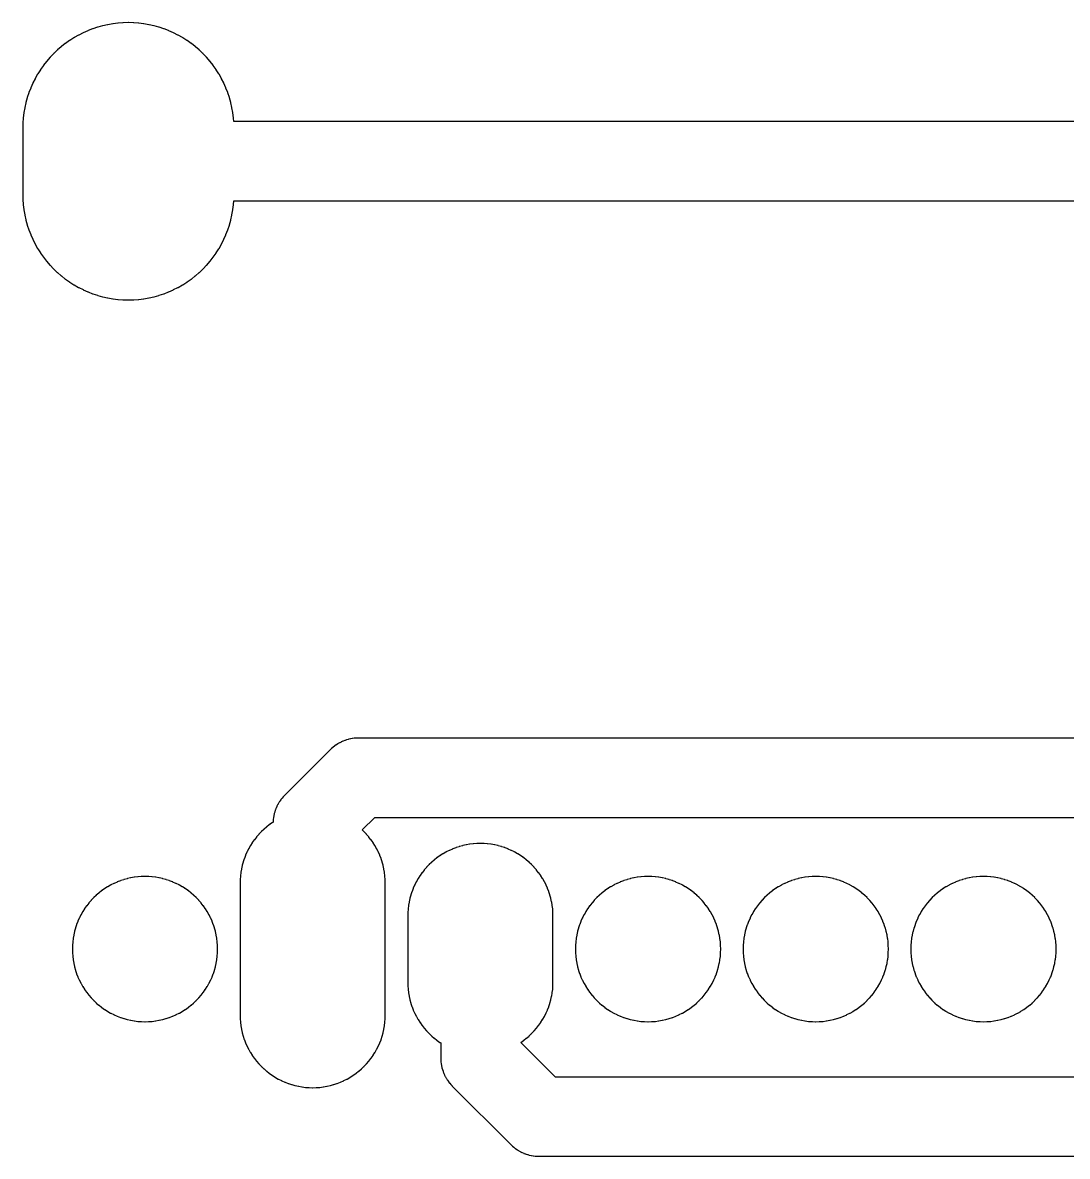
# Model space of a CAD drawing. Header units: millimetres. Extents: x 8.7 to 67.4, y 13.8 to 45.7.
# Drawn here: x 8.69 to 24.51, y 28.51 to 45.69 of the extents above; entities that cross this region are included whole.
import ezdxf

# ---------------------------------------------------------------- set-up
doc = ezdxf.new("R2010")
doc.units = ezdxf.units.MM

msp = doc.modelspace()

# ---------------------------------------------------------------- linework, layer by layer
for points in [[(10.291, 45.686), (10.289, 45.686), (10.287, 45.686), (10.213, 45.684), (10.211, 45.684), (10.208, 45.684), (10.135, 45.678), (10.132, 45.678), (10.13, 45.678), (10.057, 45.669), (10.054, 45.668), (10.052, 45.668), (9.979, 45.655), (9.977, 45.655), (9.974, 45.654), (9.903, 45.638), (9.9, 45.638), (9.898, 45.637), (9.827, 45.617), (9.824, 45.617), (9.822, 45.616), (9.752, 45.593), (9.75, 45.592), (9.748, 45.591), (9.679, 45.565), (9.677, 45.564), (9.674, 45.563), (9.607, 45.533), (9.605, 45.532), (9.603, 45.531), (9.537, 45.498), (9.535, 45.497), (9.532, 45.495), (9.468, 45.459), (9.466, 45.458), (9.464, 45.457), (9.402, 45.417), (9.4, 45.416), (9.398, 45.414), (9.338, 45.372), (9.336, 45.371), (9.334, 45.369), (9.276, 45.324), (9.274, 45.322), (9.272, 45.321), (9.216, 45.273), (9.214, 45.271), (9.212, 45.269), (9.159, 45.219), (9.157, 45.217), (9.156, 45.215), (9.105, 45.162), (9.103, 45.16), (9.102, 45.158), (9.054, 45.102), (9.052, 45.101), (9.05, 45.099), (9.005, 45.041), (9.004, 45.039), (9.002, 45.037), (8.96, 44.976), (8.958, 44.974), (8.957, 44.972), (8.918, 44.91), (8.916, 44.908), (8.915, 44.906), (8.879, 44.842), (8.878, 44.84), (8.877, 44.837), (8.843, 44.772), (8.842, 44.769), (8.841, 44.767), (8.811, 44.7), (8.811, 44.698), (8.81, 44.695), (8.783, 44.627), (8.782, 44.624), (8.781, 44.622), (8.758, 44.552), (8.758, 44.55), (8.757, 44.547), (8.737, 44.476), (8.737, 44.474), (8.736, 44.472), (8.72, 44.4), (8.719, 44.397), (8.719, 44.395), (8.706, 44.323), (8.706, 44.32), (8.706, 44.318), (8.697, 44.245), (8.696, 44.242), (8.696, 44.24), (8.691, 44.166), (8.691, 44.164), (8.691, 44.161), (8.689, 44.088), (8.689, 44.086), (8.689, 44.085), (8.689, 43.085), (8.689, 43.084), (8.689, 43.083), (8.691, 43.009), (8.691, 43.007), (8.691, 43.004), (8.696, 42.931), (8.696, 42.928), (8.697, 42.926), (8.706, 42.853), (8.706, 42.85), (8.706, 42.848), (8.719, 42.775), (8.719, 42.773), (8.72, 42.771), (8.736, 42.699), (8.737, 42.696), (8.737, 42.694), (8.757, 42.623), (8.758, 42.621), (8.758, 42.618), (8.781, 42.548), (8.782, 42.546), (8.783, 42.544), (8.81, 42.475), (8.811, 42.473), (8.811, 42.471), (8.841, 42.403), (8.842, 42.401), (8.843, 42.399), (8.877, 42.333), (8.878, 42.331), (8.879, 42.329), (8.915, 42.265), (8.916, 42.263), (8.918, 42.26), (8.957, 42.198), (8.958, 42.196), (8.96, 42.194), (9.002, 42.134), (9.004, 42.132), (9.005, 42.13), (9.05, 42.072), (9.052, 42.07), (9.054, 42.068), (9.102, 42.012), (9.103, 42.011), (9.105, 42.009), (9.156, 41.955), (9.157, 41.954), (9.159, 41.952), (9.212, 41.901), (9.214, 41.899), (9.216, 41.898), (9.272, 41.85), (9.274, 41.848), (9.276, 41.847), (9.334, 41.801), (9.336, 41.8), (9.338, 41.798), (9.398, 41.756), (9.4, 41.755), (9.402, 41.753), (9.464, 41.714), (9.466, 41.713), (9.468, 41.711), (9.532, 41.675), (9.535, 41.674), (9.537, 41.673), (9.603, 41.64), (9.605, 41.639), (9.607, 41.638), (9.674, 41.608), (9.677, 41.607), (9.679, 41.606), (9.748, 41.579), (9.75, 41.578), (9.752, 41.578), (9.822, 41.555), (9.824, 41.554), (9.827, 41.553), (9.898, 41.533), (9.9, 41.533), (9.903, 41.532), (9.974, 41.516), (9.977, 41.516), (9.979, 41.515), (10.052, 41.503), (10.054, 41.502), (10.057, 41.502), (10.13, 41.493), (10.132, 41.493), (10.135, 41.492), (10.208, 41.487), (10.211, 41.487), (10.213, 41.487), (10.287, 41.485), (10.289, 41.485), (10.291, 41.485), (10.365, 41.487), (10.368, 41.487), (10.37, 41.487), (10.443, 41.492), (10.446, 41.493), (10.448, 41.493), (10.521, 41.502), (10.524, 41.502), (10.526, 41.503), (10.599, 41.515), (10.601, 41.516), (10.604, 41.516), (10.675, 41.532), (10.678, 41.533), (10.68, 41.533), (10.751, 41.553), (10.754, 41.554), (10.756, 41.555), (10.826, 41.578), (10.828, 41.578), (10.83, 41.579), (10.899, 41.606), (10.901, 41.607), (10.904, 41.608), (10.971, 41.638), (10.973, 41.639), (10.975, 41.64), (11.041, 41.673), (11.043, 41.674), (11.046, 41.675), (11.11, 41.711), (11.112, 41.713), (11.114, 41.714), (11.176, 41.753), (11.178, 41.755), (11.18, 41.756), (11.24, 41.798), (11.242, 41.8), (11.244, 41.801), (11.302, 41.847), (11.304, 41.848), (11.306, 41.85), (11.362, 41.898), (11.364, 41.899), (11.366, 41.901), (11.419, 41.952), (11.421, 41.954), (11.422, 41.955), (11.473, 42.009), (11.475, 42.011), (11.476, 42.012), (11.525, 42.068), (11.526, 42.07), (11.528, 42.072), (11.573, 42.13), (11.574, 42.132), (11.576, 42.134), (11.618, 42.194), (11.62, 42.196), (11.621, 42.198), (11.66, 42.26), (11.662, 42.263), (11.663, 42.265), (11.699, 42.329), (11.7, 42.331), (11.702, 42.333), (11.735, 42.399), (11.736, 42.401), (11.737, 42.403), (11.767, 42.471), (11.768, 42.473), (11.768, 42.475), (11.795, 42.544), (11.796, 42.546), (11.797, 42.548), (11.82, 42.618), (11.82, 42.621), (11.821, 42.623), (11.841, 42.694), (11.841, 42.696), (11.842, 42.699), (11.858, 42.771), (11.859, 42.773), (11.859, 42.775), (11.872, 42.848), (11.872, 42.85), (11.872, 42.853), (11.881, 42.926), (11.882, 42.928), (11.882, 42.931), (11.886, 42.985), (43.746, 42.985)], [(43.994, 44.186), (11.886, 44.186), (11.882, 44.24), (11.882, 44.242), (11.881, 44.245), (11.872, 44.318), (11.872, 44.32), (11.872, 44.323), (11.859, 44.395), (11.859, 44.397), (11.858, 44.4), (11.842, 44.472), (11.841, 44.474), (11.841, 44.476), (11.821, 44.547), (11.82, 44.55), (11.82, 44.552), (11.797, 44.622), (11.796, 44.624), (11.795, 44.627), (11.768, 44.695), (11.768, 44.698), (11.767, 44.7), (11.737, 44.767), (11.736, 44.769), (11.735, 44.772), (11.702, 44.837), (11.7, 44.84), (11.699, 44.842), (11.663, 44.906), (11.662, 44.908), (11.66, 44.91), (11.621, 44.972), (11.62, 44.974), (11.618, 44.976), (11.576, 45.037), (11.574, 45.039), (11.573, 45.041), (11.528, 45.099), (11.526, 45.101), (11.525, 45.102), (11.476, 45.158), (11.475, 45.16), (11.473, 45.162), (11.422, 45.215), (11.421, 45.217), (11.419, 45.219), (11.366, 45.269), (11.364, 45.271), (11.362, 45.273), (11.306, 45.321), (11.304, 45.322), (11.302, 45.324), (11.244, 45.369), (11.242, 45.371), (11.24, 45.372), (11.18, 45.414), (11.178, 45.416), (11.176, 45.417), (11.114, 45.457), (11.112, 45.458), (11.11, 45.459), (11.046, 45.495), (11.043, 45.497), (11.041, 45.498), (10.975, 45.531), (10.973, 45.532), (10.971, 45.533), (10.904, 45.563), (10.901, 45.564), (10.899, 45.565), (10.83, 45.591), (10.828, 45.592), (10.826, 45.593), (10.756, 45.616), (10.754, 45.617), (10.751, 45.617), (10.68, 45.637), (10.678, 45.638), (10.675, 45.638), (10.604, 45.654), (10.601, 45.655), (10.599, 45.655), (10.526, 45.668), (10.524, 45.668), (10.521, 45.669), (10.448, 45.678), (10.446, 45.678), (10.443, 45.678), (10.37, 45.684), (10.368, 45.684), (10.365, 45.684), (10.291, 45.686)], [(33.218, 34.844), (13.772, 34.844), (13.771, 34.844), (13.769, 34.844), (13.745, 34.843), (13.742, 34.843), (13.74, 34.843), (13.715, 34.841), (13.713, 34.841), (13.711, 34.841), (13.686, 34.838), (13.684, 34.837), (13.681, 34.837), (13.657, 34.833), (13.655, 34.832), (13.652, 34.832), (13.628, 34.826), (13.626, 34.826), (13.624, 34.825), (13.6, 34.819), (13.598, 34.818), (13.595, 34.817), (13.572, 34.809), (13.57, 34.809), (13.567, 34.808), (13.544, 34.799), (13.542, 34.798), (13.54, 34.797), (13.517, 34.787), (13.515, 34.786), (13.513, 34.785), (13.491, 34.774), (13.489, 34.773), (13.487, 34.772), (13.465, 34.76), (13.463, 34.758), (13.461, 34.757), (13.44, 34.744), (13.438, 34.743), (13.436, 34.741), (13.416, 34.727), (13.414, 34.726), (13.412, 34.724), (13.393, 34.709), (13.391, 34.707), (13.389, 34.706), (13.37, 34.69), (13.369, 34.688), (13.367, 34.686), (13.349, 34.67), (13.348, 34.669), (13.347, 34.668), (12.656, 33.977), (12.655, 33.976), (12.655, 33.975), (12.638, 33.957), (12.636, 33.956), (12.634, 33.954), (12.618, 33.935), (12.617, 33.933), (12.615, 33.931), (12.6, 33.912), (12.599, 33.91), (12.597, 33.908), (12.583, 33.888), (12.582, 33.886), (12.58, 33.884), (12.567, 33.863), (12.566, 33.861), (12.565, 33.859), (12.553, 33.838), (12.551, 33.835), (12.55, 33.833), (12.539, 33.811), (12.538, 33.809), (12.537, 33.807), (12.527, 33.784), (12.526, 33.782), (12.525, 33.78), (12.516, 33.757), (12.516, 33.755), (12.515, 33.752), (12.507, 33.729), (12.506, 33.727), (12.506, 33.724), (12.499, 33.701), (12.498, 33.698), (12.498, 33.696), (12.492, 33.672), (12.492, 33.669), (12.491, 33.667), (12.487, 33.643), (12.487, 33.64), (12.487, 33.638), (12.484, 33.614), (12.483, 33.611), (12.483, 33.609), (12.481, 33.584), (12.481, 33.582), (12.481, 33.579), (12.481, 33.569)], [(12.481, 33.569), (12.472, 33.564), (12.47, 33.562), (12.468, 33.561), (12.428, 33.533), (12.426, 33.531), (12.424, 33.53), (12.385, 33.499), (12.383, 33.498), (12.381, 33.496), (12.344, 33.464), (12.342, 33.463), (12.34, 33.461), (12.305, 33.427), (12.303, 33.425), (12.301, 33.424), (12.267, 33.388), (12.266, 33.386), (12.264, 33.384), (12.232, 33.347), (12.23, 33.345), (12.229, 33.343), (12.199, 33.305), (12.197, 33.303), (12.196, 33.301), (12.167, 33.261), (12.166, 33.259), (12.165, 33.257), (12.138, 33.215), (12.137, 33.213), (12.136, 33.211), (12.112, 33.168), (12.111, 33.166), (12.109, 33.164), (12.087, 33.12), (12.086, 33.118), (12.085, 33.115), (12.065, 33.071), (12.064, 33.068), (12.063, 33.066), (12.046, 33.02), (12.045, 33.018), (12.044, 33.016), (12.029, 32.969), (12.028, 32.967), (12.027, 32.964), (12.014, 32.917), (12.014, 32.915), (12.013, 32.912), (12.002, 32.864), (12.002, 32.862), (12.001, 32.859), (11.993, 32.811), (11.993, 32.809), (11.992, 32.806), (11.986, 32.758), (11.986, 32.755), (11.986, 32.753), (11.982, 32.704), (11.982, 32.701), (11.982, 32.699), (11.981, 32.65), (11.981, 32.648), (11.981, 32.647), (11.981, 30.647), (11.981, 30.646), (11.981, 30.645), (11.982, 30.596), (11.982, 30.593), (11.982, 30.591), (11.986, 30.542), (11.986, 30.539), (11.986, 30.537), (11.992, 30.488), (11.993, 30.486), (11.993, 30.483), (12.001, 30.435), (12.002, 30.433), (12.002, 30.43), (12.013, 30.382), (12.014, 30.38), (12.014, 30.378), (12.027, 30.33), (12.028, 30.328), (12.029, 30.325), (12.044, 30.279), (12.045, 30.277), (12.046, 30.274), (12.063, 30.228), (12.064, 30.226), (12.065, 30.224), (12.085, 30.179), (12.086, 30.177), (12.087, 30.175), (12.109, 30.131), (12.111, 30.129), (12.112, 30.126), (12.136, 30.084), (12.137, 30.082), (12.138, 30.079), (12.165, 30.038), (12.166, 30.036), (12.167, 30.034), (12.196, 29.994), (12.197, 29.992), (12.199, 29.99), (12.229, 29.951), (12.23, 29.949), (12.232, 29.947), (12.264, 29.91), (12.266, 29.908), (12.267, 29.907), (12.301, 29.871), (12.303, 29.869), (12.305, 29.867), (12.34, 29.834), (12.342, 29.832), (12.344, 29.83), (12.381, 29.798), (12.383, 29.797), (12.385, 29.795), (12.424, 29.765), (12.426, 29.763), (12.428, 29.762), (12.468, 29.734), (12.47, 29.732), (12.472, 29.731), (12.513, 29.705), (12.515, 29.703), (12.517, 29.702), (12.56, 29.678), (12.562, 29.677), (12.564, 29.676), (12.608, 29.654), (12.611, 29.653), (12.613, 29.652), (12.658, 29.632), (12.66, 29.631), (12.662, 29.63), (12.708, 29.612), (12.71, 29.611), (12.713, 29.61), (12.759, 29.595), (12.762, 29.594), (12.764, 29.594), (12.811, 29.581), (12.814, 29.58), (12.816, 29.579), (12.864, 29.569), (12.866, 29.568), (12.869, 29.568), (12.917, 29.559), (12.92, 29.559), (12.922, 29.558), (12.971, 29.552), (12.973, 29.552), (12.976, 29.552), (13.025, 29.548), (13.027, 29.548), (13.029, 29.548), (13.079, 29.547), (13.081, 29.547), (13.083, 29.547), (13.133, 29.548), (13.135, 29.548), (13.137, 29.548), (13.186, 29.552), (13.189, 29.552), (13.191, 29.552), (13.24, 29.558), (13.242, 29.559), (13.245, 29.559), (13.293, 29.568), (13.296, 29.568), (13.298, 29.569), (13.346, 29.579), (13.348, 29.58), (13.351, 29.581), (13.398, 29.594), (13.4, 29.594), (13.403, 29.595), (13.449, 29.61), (13.452, 29.611), (13.454, 29.612), (13.5, 29.63), (13.502, 29.631), (13.504, 29.632), (13.549, 29.652), (13.551, 29.653), (13.554, 29.654), (13.598, 29.676), (13.6, 29.677), (13.602, 29.678), (13.645, 29.702), (13.647, 29.703), (13.649, 29.705), (13.69, 29.731), (13.692, 29.732), (13.694, 29.734), (13.734, 29.762), (13.736, 29.763), (13.738, 29.765), (13.777, 29.795), (13.779, 29.797), (13.781, 29.798), (13.818, 29.83), (13.82, 29.832), (13.822, 29.834), (13.857, 29.867), (13.859, 29.869), (13.861, 29.871), (13.895, 29.907), (13.896, 29.908), (13.898, 29.91), (13.93, 29.947), (13.932, 29.949), (13.933, 29.951), (13.963, 29.99), (13.965, 29.992), (13.966, 29.994), (13.995, 30.034), (13.996, 30.036), (13.997, 30.038), (14.024, 30.079), (14.025, 30.082), (14.026, 30.084), (14.05, 30.126), (14.051, 30.129), (14.053, 30.131), (14.075, 30.175), (14.076, 30.177), (14.077, 30.179), (14.097, 30.224), (14.098, 30.226), (14.099, 30.228), (14.116, 30.274), (14.117, 30.277), (14.118, 30.279), (14.133, 30.325), (14.134, 30.328), (14.135, 30.33), (14.148, 30.378), (14.148, 30.38), (14.149, 30.382), (14.16, 30.43), (14.16, 30.433), (14.161, 30.435), (14.169, 30.483), (14.169, 30.486), (14.17, 30.488), (14.176, 30.537), (14.176, 30.539), (14.176, 30.542), (14.18, 30.591), (14.18, 30.593), (14.18, 30.596), (14.181, 30.645), (14.181, 30.646), (14.181, 30.647), (14.181, 32.647), (14.181, 32.648), (14.181, 32.65), (14.18, 32.699), (14.18, 32.701), (14.18, 32.704), (14.176, 32.753), (14.176, 32.755), (14.176, 32.758), (14.17, 32.806), (14.169, 32.809), (14.169, 32.811), (14.161, 32.859), (14.16, 32.862), (14.16, 32.864), (14.149, 32.912), (14.148, 32.915), (14.148, 32.917), (14.135, 32.964), (14.134, 32.967), (14.133, 32.969), (14.118, 33.016), (14.117, 33.018), (14.116, 33.02), (14.099, 33.066), (14.098, 33.068), (14.097, 33.071), (14.077, 33.115), (14.076, 33.118), (14.075, 33.12), (14.053, 33.164), (14.051, 33.166), (14.05, 33.168), (14.026, 33.211), (14.025, 33.213), (14.024, 33.215), (13.997, 33.257), (13.996, 33.259), (13.995, 33.261), (13.966, 33.301), (13.965, 33.303), (13.963, 33.305), (13.933, 33.343), (13.932, 33.345), (13.93, 33.347), (13.898, 33.384), (13.896, 33.386), (13.895, 33.388), (13.861, 33.424), (13.859, 33.425), (13.857, 33.427), (13.831, 33.452), (14.021, 33.643), (32.969, 33.643)], [(27.056, 29.708), (16.759, 29.708), (16.233, 30.233), (16.234, 30.234), (16.274, 30.262), (16.276, 30.263), (16.278, 30.265), (16.317, 30.295), (16.319, 30.297), (16.321, 30.298), (16.358, 30.33), (16.36, 30.332), (16.362, 30.334), (16.397, 30.367), (16.399, 30.369), (16.401, 30.371), (16.435, 30.407), (16.436, 30.408), (16.438, 30.41), (16.47, 30.447), (16.472, 30.449), (16.473, 30.451), (16.503, 30.49), (16.505, 30.492), (16.506, 30.494), (16.535, 30.534), (16.536, 30.536), (16.537, 30.538), (16.564, 30.579), (16.565, 30.582), (16.566, 30.584), (16.59, 30.626), (16.591, 30.629), (16.593, 30.631), (16.615, 30.675), (16.616, 30.677), (16.617, 30.679), (16.637, 30.724), (16.638, 30.726), (16.639, 30.728), (16.656, 30.774), (16.657, 30.777), (16.658, 30.779), (16.673, 30.825), (16.674, 30.828), (16.675, 30.83), (16.688, 30.878), (16.688, 30.88), (16.689, 30.882), (16.7, 30.93), (16.7, 30.933), (16.701, 30.935), (16.709, 30.983), (16.709, 30.986), (16.71, 30.988), (16.716, 31.037), (16.716, 31.039), (16.716, 31.042), (16.72, 31.091), (16.72, 31.093), (16.72, 31.096), (16.721, 31.145), (16.721, 31.146), (16.721, 31.147), (16.721, 32.147), (16.721, 32.148), (16.721, 32.15), (16.72, 32.199), (16.72, 32.201), (16.72, 32.204), (16.716, 32.253), (16.716, 32.255), (16.716, 32.258), (16.71, 32.306), (16.709, 32.309), (16.709, 32.311), (16.701, 32.359), (16.7, 32.362), (16.7, 32.364), (16.689, 32.412), (16.688, 32.415), (16.688, 32.417), (16.675, 32.464), (16.674, 32.467), (16.673, 32.469), (16.658, 32.516), (16.657, 32.518), (16.656, 32.52), (16.639, 32.566), (16.638, 32.568), (16.637, 32.571), (16.617, 32.615), (16.616, 32.618), (16.615, 32.62), (16.593, 32.664), (16.591, 32.666), (16.59, 32.668), (16.566, 32.711), (16.565, 32.713), (16.564, 32.715), (16.537, 32.757), (16.536, 32.759), (16.535, 32.761), (16.506, 32.801), (16.505, 32.803), (16.503, 32.805), (16.473, 32.843), (16.472, 32.845), (16.47, 32.847), (16.438, 32.884), (16.436, 32.886), (16.435, 32.888), (16.401, 32.924), (16.399, 32.925), (16.397, 32.927), (16.362, 32.961), (16.36, 32.963), (16.358, 32.964), (16.321, 32.996), (16.319, 32.998), (16.317, 32.999), (16.278, 33.03), (16.276, 33.031), (16.274, 33.033), (16.234, 33.061), (16.232, 33.062), (16.23, 33.064), (16.189, 33.09), (16.187, 33.091), (16.185, 33.092), (16.142, 33.116), (16.14, 33.118), (16.138, 33.119), (16.094, 33.141), (16.091, 33.142), (16.089, 33.143), (16.044, 33.163), (16.042, 33.164), (16.04, 33.165), (15.994, 33.182), (15.992, 33.183), (15.989, 33.184), (15.943, 33.199), (15.94, 33.2), (15.938, 33.201), (15.891, 33.214), (15.888, 33.215), (15.886, 33.215), (15.838, 33.226), (15.836, 33.226), (15.833, 33.227), (15.785, 33.235), (15.782, 33.236), (15.78, 33.236), (15.731, 33.242), (15.729, 33.242), (15.726, 33.243), (15.677, 33.246), (15.675, 33.246), (15.673, 33.246), (15.623, 33.248), (15.621, 33.248), (15.619, 33.248), (15.569, 33.246), (15.567, 33.246), (15.565, 33.246), (15.516, 33.243), (15.513, 33.242), (15.511, 33.242), (15.462, 33.236), (15.46, 33.236), (15.457, 33.235), (15.409, 33.227), (15.406, 33.226), (15.404, 33.226), (15.356, 33.215), (15.354, 33.215), (15.351, 33.214), (15.304, 33.201), (15.302, 33.2), (15.299, 33.199), (15.253, 33.184), (15.25, 33.183), (15.248, 33.182), (15.202, 33.165), (15.2, 33.164), (15.198, 33.163), (15.153, 33.143), (15.151, 33.142), (15.148, 33.141), (15.104, 33.119), (15.102, 33.118), (15.1, 33.116), (15.057, 33.092), (15.055, 33.091), (15.053, 33.09), (15.012, 33.064), (15.01, 33.062), (15.008, 33.061), (14.968, 33.033), (14.966, 33.031), (14.964, 33.03), (14.925, 32.999), (14.923, 32.998), (14.921, 32.996), (14.884, 32.964), (14.882, 32.963), (14.88, 32.961), (14.845, 32.927), (14.843, 32.925), (14.841, 32.924), (14.807, 32.888), (14.806, 32.886), (14.804, 32.884), (14.772, 32.847), (14.77, 32.845), (14.769, 32.843), (14.739, 32.805), (14.737, 32.803), (14.736, 32.801), (14.707, 32.761), (14.706, 32.759), (14.705, 32.757), (14.678, 32.715), (14.677, 32.713), (14.676, 32.711), (14.652, 32.668), (14.651, 32.666), (14.649, 32.664), (14.627, 32.62), (14.626, 32.618), (14.625, 32.615), (14.605, 32.571), (14.604, 32.568), (14.603, 32.566), (14.586, 32.52), (14.585, 32.518), (14.584, 32.516), (14.569, 32.469), (14.568, 32.467), (14.567, 32.464), (14.554, 32.417), (14.554, 32.415), (14.553, 32.412), (14.542, 32.364), (14.542, 32.362), (14.541, 32.359), (14.533, 32.311), (14.533, 32.309), (14.532, 32.306), (14.526, 32.258), (14.526, 32.255), (14.526, 32.253), (14.522, 32.204), (14.522, 32.201), (14.522, 32.199), (14.521, 32.15), (14.521, 32.148), (14.521, 32.147), (14.521, 31.147), (14.521, 31.146), (14.521, 31.145), (14.522, 31.096), (14.522, 31.093), (14.522, 31.091), (14.526, 31.042), (14.526, 31.039), (14.526, 31.037), (14.532, 30.988), (14.533, 30.986), (14.533, 30.983), (14.541, 30.935), (14.542, 30.933), (14.542, 30.93), (14.553, 30.882), (14.554, 30.88), (14.554, 30.878), (14.567, 30.83), (14.568, 30.828), (14.569, 30.825), (14.584, 30.779), (14.585, 30.777), (14.586, 30.774), (14.603, 30.728), (14.604, 30.726), (14.605, 30.724), (14.625, 30.679), (14.626, 30.677), (14.627, 30.675), (14.649, 30.631), (14.651, 30.629), (14.652, 30.626), (14.676, 30.584), (14.677, 30.582), (14.678, 30.579), (14.705, 30.538), (14.706, 30.536), (14.707, 30.534), (14.736, 30.494), (14.737, 30.492), (14.739, 30.49), (14.769, 30.451), (14.77, 30.449), (14.772, 30.447), (14.804, 30.41), (14.806, 30.408), (14.807, 30.407), (14.841, 30.371), (14.843, 30.369), (14.845, 30.367), (14.88, 30.334), (14.882, 30.332), (14.884, 30.33), (14.921, 30.298), (14.923, 30.297), (14.925, 30.295), (14.964, 30.265), (14.966, 30.263), (14.968, 30.262), (15.008, 30.234), (15.01, 30.232), (15.012, 30.231), (15.02, 30.226)], [(11.641, 31.646), (11.641, 31.648), (11.641, 31.65), (11.64, 31.699), (11.64, 31.701), (11.64, 31.704), (11.636, 31.753), (11.636, 31.755), (11.636, 31.758), (11.63, 31.806), (11.629, 31.809), (11.629, 31.811), (11.621, 31.86), (11.62, 31.862), (11.62, 31.864), (11.609, 31.912), (11.608, 31.915), (11.608, 31.917), (11.595, 31.964), (11.594, 31.967), (11.593, 31.969), (11.578, 32.016), (11.577, 32.018), (11.576, 32.02), (11.559, 32.066), (11.558, 32.068), (11.557, 32.071), (11.537, 32.115), (11.536, 32.118), (11.535, 32.12), (11.513, 32.164), (11.511, 32.166), (11.51, 32.168), (11.486, 32.211), (11.485, 32.213), (11.484, 32.215), (11.457, 32.257), (11.456, 32.259), (11.455, 32.261), (11.426, 32.301), (11.425, 32.303), (11.423, 32.305), (11.393, 32.343), (11.392, 32.345), (11.39, 32.347), (11.358, 32.384), (11.356, 32.386), (11.355, 32.388), (11.321, 32.424), (11.319, 32.425), (11.317, 32.427), (11.282, 32.461), (11.28, 32.463), (11.278, 32.464), (11.241, 32.496), (11.239, 32.498), (11.237, 32.499), (11.198, 32.53), (11.196, 32.531), (11.194, 32.533), (11.154, 32.561), (11.152, 32.562), (11.15, 32.564), (11.109, 32.59), (11.107, 32.591), (11.105, 32.592), (11.062, 32.616), (11.06, 32.618), (11.058, 32.619), (11.014, 32.641), (11.011, 32.642), (11.009, 32.643), (10.964, 32.663), (10.962, 32.664), (10.96, 32.665), (10.914, 32.682), (10.912, 32.683), (10.909, 32.684), (10.863, 32.699), (10.86, 32.7), (10.858, 32.701), (10.811, 32.714), (10.808, 32.715), (10.806, 32.715), (10.758, 32.726), (10.756, 32.726), (10.753, 32.727), (10.705, 32.735), (10.702, 32.736), (10.7, 32.736), (10.651, 32.742), (10.649, 32.742), (10.646, 32.743), (10.597, 32.746), (10.595, 32.746), (10.593, 32.746), (10.543, 32.748), (10.541, 32.748), (10.539, 32.748), (10.489, 32.746), (10.487, 32.746), (10.485, 32.746), (10.436, 32.743), (10.433, 32.742), (10.431, 32.742), (10.382, 32.736), (10.38, 32.736), (10.377, 32.735), (10.329, 32.727), (10.326, 32.726), (10.324, 32.726), (10.276, 32.715), (10.274, 32.715), (10.271, 32.714), (10.224, 32.701), (10.222, 32.7), (10.219, 32.699), (10.173, 32.684), (10.17, 32.683), (10.168, 32.682), (10.122, 32.665), (10.12, 32.664), (10.118, 32.663), (10.073, 32.643), (10.071, 32.642), (10.068, 32.641), (10.024, 32.619), (10.022, 32.618), (10.02, 32.616), (9.977, 32.592), (9.975, 32.591), (9.973, 32.59), (9.932, 32.564), (9.93, 32.562), (9.928, 32.561), (9.888, 32.533), (9.886, 32.531), (9.884, 32.53), (9.845, 32.499), (9.843, 32.498), (9.841, 32.496), (9.804, 32.464), (9.802, 32.463), (9.8, 32.461), (9.765, 32.427), (9.763, 32.425), (9.761, 32.424), (9.727, 32.388), (9.726, 32.386), (9.724, 32.384), (9.692, 32.347), (9.69, 32.345), (9.689, 32.343), (9.659, 32.305), (9.657, 32.303), (9.656, 32.301), (9.627, 32.261), (9.626, 32.259), (9.625, 32.257), (9.598, 32.215), (9.597, 32.213), (9.596, 32.211), (9.572, 32.168), (9.571, 32.166), (9.569, 32.164), (9.547, 32.12), (9.546, 32.118), (9.545, 32.115), (9.525, 32.071), (9.524, 32.068), (9.523, 32.066), (9.506, 32.02), (9.505, 32.018), (9.504, 32.016), (9.489, 31.969), (9.488, 31.967), (9.487, 31.964), (9.474, 31.917), (9.474, 31.915), (9.473, 31.912), (9.462, 31.864), (9.462, 31.862), (9.461, 31.86), (9.453, 31.811), (9.453, 31.809), (9.452, 31.806), (9.446, 31.758), (9.446, 31.755), (9.446, 31.753), (9.442, 31.704), (9.442, 31.701), (9.442, 31.699), (9.441, 31.65), (9.441, 31.647), (9.441, 31.645), (9.442, 31.596), (9.442, 31.593), (9.442, 31.591), (9.446, 31.542), (9.446, 31.539), (9.446, 31.537), (9.452, 31.488), (9.453, 31.486), (9.453, 31.483), (9.461, 31.435), (9.462, 31.433), (9.462, 31.43), (9.473, 31.382), (9.474, 31.38), (9.474, 31.378), (9.487, 31.33), (9.488, 31.328), (9.489, 31.325), (9.504, 31.279), (9.505, 31.277), (9.506, 31.274), (9.523, 31.228), (9.524, 31.226), (9.525, 31.224), (9.545, 31.179), (9.546, 31.177), (9.547, 31.175), (9.569, 31.131), (9.571, 31.129), (9.572, 31.126), (9.596, 31.084), (9.597, 31.082), (9.598, 31.079), (9.625, 31.038), (9.626, 31.036), (9.627, 31.034), (9.656, 30.994), (9.657, 30.992), (9.659, 30.99), (9.689, 30.951), (9.69, 30.949), (9.692, 30.947), (9.724, 30.91), (9.726, 30.908), (9.727, 30.906), (9.761, 30.871), (9.763, 30.869), (9.765, 30.867), (9.8, 30.834), (9.802, 30.832), (9.804, 30.83), (9.841, 30.798), (9.843, 30.797), (9.845, 30.795), (9.884, 30.765), (9.886, 30.763), (9.888, 30.762), (9.928, 30.734), (9.93, 30.732), (9.932, 30.731), (9.973, 30.705), (9.975, 30.703), (9.977, 30.702), (10.02, 30.678), (10.022, 30.677), (10.024, 30.676), (10.068, 30.654), (10.071, 30.653), (10.073, 30.652), (10.118, 30.632), (10.12, 30.631), (10.122, 30.63), (10.168, 30.612), (10.17, 30.611), (10.173, 30.61), (10.219, 30.595), (10.222, 30.594), (10.224, 30.594), (10.271, 30.581), (10.274, 30.58), (10.276, 30.579), (10.324, 30.569), (10.326, 30.568), (10.329, 30.568), (10.377, 30.559), (10.38, 30.559), (10.382, 30.558), (10.431, 30.552), (10.433, 30.552), (10.436, 30.552), (10.485, 30.548), (10.487, 30.548), (10.489, 30.548), (10.539, 30.547), (10.541, 30.547), (10.543, 30.547), (10.593, 30.548), (10.595, 30.548), (10.597, 30.548), (10.646, 30.552), (10.649, 30.552), (10.651, 30.552), (10.7, 30.558), (10.702, 30.559), (10.705, 30.559), (10.753, 30.568), (10.756, 30.568), (10.758, 30.569), (10.806, 30.579), (10.808, 30.58), (10.811, 30.581), (10.858, 30.594), (10.86, 30.594), (10.863, 30.595), (10.909, 30.61), (10.912, 30.611), (10.914, 30.612), (10.96, 30.63), (10.962, 30.631), (10.964, 30.632), (11.009, 30.652), (11.011, 30.653), (11.014, 30.654), (11.058, 30.676), (11.06, 30.677), (11.062, 30.678), (11.105, 30.702), (11.107, 30.703), (11.109, 30.705), (11.15, 30.731), (11.152, 30.732), (11.154, 30.734), (11.194, 30.762), (11.196, 30.763), (11.198, 30.765), (11.237, 30.795), (11.239, 30.797), (11.241, 30.798), (11.278, 30.83), (11.28, 30.832), (11.282, 30.834), (11.317, 30.867), (11.319, 30.869), (11.321, 30.871), (11.355, 30.906), (11.356, 30.908), (11.358, 30.91), (11.39, 30.947), (11.392, 30.949), (11.393, 30.951), (11.423, 30.99), (11.425, 30.992), (11.426, 30.994), (11.455, 31.034), (11.456, 31.036), (11.457, 31.038), (11.484, 31.079), (11.485, 31.082), (11.486, 31.084), (11.51, 31.126), (11.511, 31.129), (11.513, 31.131), (11.535, 31.175), (11.536, 31.177), (11.537, 31.179), (11.557, 31.224), (11.558, 31.226), (11.559, 31.228), (11.576, 31.274), (11.577, 31.277), (11.578, 31.279), (11.593, 31.325), (11.594, 31.328), (11.595, 31.33), (11.608, 31.378), (11.608, 31.38), (11.609, 31.382), (11.62, 31.43), (11.62, 31.433), (11.621, 31.435), (11.629, 31.483), (11.629, 31.486), (11.63, 31.488), (11.636, 31.537), (11.636, 31.539), (11.636, 31.542), (11.64, 31.591), (11.64, 31.593), (11.64, 31.596), (11.641, 31.645), (11.641, 31.646), (11.641, 31.646)], [(19.261, 31.646), (19.261, 31.648), (19.261, 31.65), (19.26, 31.699), (19.26, 31.701), (19.26, 31.704), (19.256, 31.753), (19.256, 31.755), (19.256, 31.758), (19.25, 31.806), (19.249, 31.809), (19.249, 31.811), (19.241, 31.86), (19.24, 31.862), (19.24, 31.864), (19.229, 31.912), (19.228, 31.915), (19.228, 31.917), (19.215, 31.964), (19.214, 31.967), (19.213, 31.969), (19.198, 32.016), (19.197, 32.018), (19.196, 32.02), (19.179, 32.066), (19.178, 32.068), (19.177, 32.071), (19.157, 32.115), (19.156, 32.118), (19.155, 32.12), (19.133, 32.164), (19.131, 32.166), (19.13, 32.168), (19.106, 32.211), (19.105, 32.213), (19.104, 32.215), (19.077, 32.257), (19.076, 32.259), (19.075, 32.261), (19.046, 32.301), (19.045, 32.303), (19.043, 32.305), (19.013, 32.343), (19.012, 32.345), (19.01, 32.347), (18.978, 32.384), (18.976, 32.386), (18.975, 32.388), (18.941, 32.424), (18.939, 32.425), (18.937, 32.427), (18.902, 32.461), (18.9, 32.463), (18.898, 32.464), (18.861, 32.496), (18.859, 32.498), (18.857, 32.499), (18.818, 32.53), (18.816, 32.531), (18.814, 32.533), (18.774, 32.561), (18.772, 32.562), (18.77, 32.564), (18.729, 32.59), (18.727, 32.591), (18.725, 32.592), (18.682, 32.616), (18.68, 32.618), (18.678, 32.619), (18.634, 32.641), (18.631, 32.642), (18.629, 32.643), (18.584, 32.663), (18.582, 32.664), (18.58, 32.665), (18.534, 32.682), (18.532, 32.683), (18.529, 32.684), (18.483, 32.699), (18.48, 32.7), (18.478, 32.701), (18.431, 32.714), (18.428, 32.715), (18.426, 32.715), (18.378, 32.726), (18.376, 32.726), (18.373, 32.727), (18.325, 32.735), (18.322, 32.736), (18.32, 32.736), (18.271, 32.742), (18.269, 32.742), (18.266, 32.743), (18.217, 32.746), (18.215, 32.746), (18.213, 32.746), (18.163, 32.748), (18.161, 32.748), (18.159, 32.748), (18.109, 32.746), (18.107, 32.746), (18.105, 32.746), (18.056, 32.743), (18.053, 32.742), (18.051, 32.742), (18.002, 32.736), (18, 32.736), (17.997, 32.735), (17.949, 32.727), (17.946, 32.726), (17.944, 32.726), (17.896, 32.715), (17.894, 32.715), (17.891, 32.714), (17.844, 32.701), (17.842, 32.7), (17.839, 32.699), (17.793, 32.684), (17.79, 32.683), (17.788, 32.682), (17.742, 32.665), (17.74, 32.664), (17.738, 32.663), (17.693, 32.643), (17.691, 32.642), (17.688, 32.641), (17.644, 32.619), (17.642, 32.618), (17.64, 32.616), (17.597, 32.592), (17.595, 32.591), (17.593, 32.59), (17.552, 32.564), (17.55, 32.562), (17.548, 32.561), (17.508, 32.533), (17.506, 32.531), (17.504, 32.53), (17.465, 32.499), (17.463, 32.498), (17.461, 32.496), (17.424, 32.464), (17.422, 32.463), (17.42, 32.461), (17.385, 32.427), (17.383, 32.425), (17.381, 32.424), (17.347, 32.388), (17.346, 32.386), (17.344, 32.384), (17.312, 32.347), (17.31, 32.345), (17.309, 32.343), (17.279, 32.305), (17.277, 32.303), (17.276, 32.301), (17.247, 32.261), (17.246, 32.259), (17.245, 32.257), (17.218, 32.215), (17.217, 32.213), (17.216, 32.211), (17.192, 32.168), (17.191, 32.166), (17.189, 32.164), (17.167, 32.12), (17.166, 32.118), (17.165, 32.115), (17.145, 32.071), (17.144, 32.068), (17.143, 32.066), (17.126, 32.02), (17.125, 32.018), (17.124, 32.016), (17.109, 31.969), (17.108, 31.967), (17.107, 31.964), (17.094, 31.917), (17.094, 31.915), (17.093, 31.912), (17.082, 31.864), (17.082, 31.862), (17.081, 31.86), (17.073, 31.811), (17.073, 31.809), (17.072, 31.806), (17.066, 31.758), (17.066, 31.755), (17.066, 31.753), (17.062, 31.704), (17.062, 31.701), (17.062, 31.699), (17.061, 31.65), (17.061, 31.647), (17.061, 31.645), (17.062, 31.596), (17.062, 31.593), (17.062, 31.591), (17.066, 31.542), (17.066, 31.539), (17.066, 31.537), (17.072, 31.488), (17.073, 31.486), (17.073, 31.483), (17.081, 31.435), (17.082, 31.433), (17.082, 31.43), (17.093, 31.382), (17.094, 31.38), (17.094, 31.378), (17.107, 31.33), (17.108, 31.328), (17.109, 31.325), (17.124, 31.279), (17.125, 31.277), (17.126, 31.274), (17.143, 31.228), (17.144, 31.226), (17.145, 31.224), (17.165, 31.179), (17.166, 31.177), (17.167, 31.175), (17.189, 31.131), (17.191, 31.129), (17.192, 31.126), (17.216, 31.084), (17.217, 31.082), (17.218, 31.079), (17.245, 31.038), (17.246, 31.036), (17.247, 31.034), (17.276, 30.994), (17.277, 30.992), (17.279, 30.99), (17.309, 30.951), (17.31, 30.949), (17.312, 30.947), (17.344, 30.91), (17.346, 30.908), (17.347, 30.906), (17.381, 30.871), (17.383, 30.869), (17.385, 30.867), (17.42, 30.834), (17.422, 30.832), (17.424, 30.83), (17.461, 30.798), (17.463, 30.797), (17.465, 30.795), (17.504, 30.765), (17.506, 30.763), (17.508, 30.762), (17.548, 30.734), (17.55, 30.732), (17.552, 30.731), (17.593, 30.705), (17.595, 30.703), (17.597, 30.702), (17.64, 30.678), (17.642, 30.677), (17.644, 30.676), (17.688, 30.654), (17.691, 30.653), (17.693, 30.652), (17.738, 30.632), (17.74, 30.631), (17.742, 30.63), (17.788, 30.612), (17.79, 30.611), (17.793, 30.61), (17.839, 30.595), (17.842, 30.594), (17.844, 30.594), (17.891, 30.581), (17.894, 30.58), (17.896, 30.579), (17.944, 30.569), (17.946, 30.568), (17.949, 30.568), (17.997, 30.559), (18, 30.559), (18.002, 30.558), (18.051, 30.552), (18.053, 30.552), (18.056, 30.552), (18.105, 30.548), (18.107, 30.548), (18.109, 30.548), (18.159, 30.547), (18.161, 30.547), (18.163, 30.547), (18.213, 30.548), (18.215, 30.548), (18.217, 30.548), (18.266, 30.552), (18.269, 30.552), (18.271, 30.552), (18.32, 30.558), (18.322, 30.559), (18.325, 30.559), (18.373, 30.568), (18.376, 30.568), (18.378, 30.569), (18.426, 30.579), (18.428, 30.58), (18.431, 30.581), (18.478, 30.594), (18.48, 30.594), (18.483, 30.595), (18.529, 30.61), (18.532, 30.611), (18.534, 30.612), (18.58, 30.63), (18.582, 30.631), (18.584, 30.632), (18.629, 30.652), (18.631, 30.653), (18.634, 30.654), (18.678, 30.676), (18.68, 30.677), (18.682, 30.678), (18.725, 30.702), (18.727, 30.703), (18.729, 30.705), (18.77, 30.731), (18.772, 30.732), (18.774, 30.734), (18.814, 30.762), (18.816, 30.763), (18.818, 30.765), (18.857, 30.795), (18.859, 30.797), (18.861, 30.798), (18.898, 30.83), (18.9, 30.832), (18.902, 30.834), (18.937, 30.867), (18.939, 30.869), (18.941, 30.871), (18.975, 30.906), (18.976, 30.908), (18.978, 30.91), (19.01, 30.947), (19.012, 30.949), (19.013, 30.951), (19.043, 30.99), (19.045, 30.992), (19.046, 30.994), (19.075, 31.034), (19.076, 31.036), (19.077, 31.038), (19.104, 31.079), (19.105, 31.082), (19.106, 31.084), (19.13, 31.126), (19.131, 31.129), (19.133, 31.131), (19.155, 31.175), (19.156, 31.177), (19.157, 31.179), (19.177, 31.224), (19.178, 31.226), (19.179, 31.228), (19.196, 31.274), (19.197, 31.277), (19.198, 31.279), (19.213, 31.325), (19.214, 31.328), (19.215, 31.33), (19.228, 31.378), (19.228, 31.38), (19.229, 31.382), (19.24, 31.43), (19.24, 31.433), (19.241, 31.435), (19.249, 31.483), (19.249, 31.486), (19.25, 31.488), (19.256, 31.537), (19.256, 31.539), (19.256, 31.542), (19.26, 31.591), (19.26, 31.593), (19.26, 31.596), (19.261, 31.645), (19.261, 31.646), (19.261, 31.646)], [(21.801, 31.646), (21.801, 31.648), (21.801, 31.65), (21.8, 31.699), (21.8, 31.701), (21.8, 31.704), (21.796, 31.753), (21.796, 31.755), (21.796, 31.758), (21.79, 31.806), (21.789, 31.809), (21.789, 31.811), (21.781, 31.86), (21.78, 31.862), (21.78, 31.864), (21.769, 31.912), (21.768, 31.915), (21.768, 31.917), (21.755, 31.964), (21.754, 31.967), (21.753, 31.969), (21.738, 32.016), (21.737, 32.018), (21.736, 32.02), (21.719, 32.066), (21.718, 32.068), (21.717, 32.071), (21.697, 32.115), (21.696, 32.118), (21.695, 32.12), (21.673, 32.164), (21.671, 32.166), (21.67, 32.168), (21.646, 32.211), (21.645, 32.213), (21.644, 32.215), (21.617, 32.257), (21.616, 32.259), (21.615, 32.261), (21.586, 32.301), (21.585, 32.303), (21.583, 32.305), (21.553, 32.343), (21.552, 32.345), (21.55, 32.347), (21.518, 32.384), (21.516, 32.386), (21.515, 32.388), (21.481, 32.424), (21.479, 32.425), (21.477, 32.427), (21.442, 32.461), (21.44, 32.463), (21.438, 32.464), (21.401, 32.496), (21.399, 32.498), (21.397, 32.499), (21.358, 32.53), (21.356, 32.531), (21.354, 32.533), (21.314, 32.561), (21.312, 32.562), (21.31, 32.564), (21.269, 32.59), (21.267, 32.591), (21.265, 32.592), (21.222, 32.616), (21.22, 32.618), (21.218, 32.619), (21.174, 32.641), (21.171, 32.642), (21.169, 32.643), (21.124, 32.663), (21.122, 32.664), (21.12, 32.665), (21.074, 32.682), (21.072, 32.683), (21.069, 32.684), (21.023, 32.699), (21.02, 32.7), (21.018, 32.701), (20.971, 32.714), (20.968, 32.715), (20.966, 32.715), (20.918, 32.726), (20.916, 32.726), (20.913, 32.727), (20.865, 32.735), (20.862, 32.736), (20.86, 32.736), (20.811, 32.742), (20.809, 32.742), (20.806, 32.743), (20.757, 32.746), (20.755, 32.746), (20.753, 32.746), (20.703, 32.748), (20.701, 32.748), (20.699, 32.748), (20.649, 32.746), (20.647, 32.746), (20.645, 32.746), (20.596, 32.743), (20.593, 32.742), (20.591, 32.742), (20.542, 32.736), (20.54, 32.736), (20.537, 32.735), (20.489, 32.727), (20.486, 32.726), (20.484, 32.726), (20.436, 32.715), (20.434, 32.715), (20.431, 32.714), (20.384, 32.701), (20.382, 32.7), (20.379, 32.699), (20.333, 32.684), (20.33, 32.683), (20.328, 32.682), (20.282, 32.665), (20.28, 32.664), (20.278, 32.663), (20.233, 32.643), (20.231, 32.642), (20.228, 32.641), (20.184, 32.619), (20.182, 32.618), (20.18, 32.616), (20.137, 32.592), (20.135, 32.591), (20.133, 32.59), (20.092, 32.564), (20.09, 32.562), (20.088, 32.561), (20.048, 32.533), (20.046, 32.531), (20.044, 32.53), (20.005, 32.499), (20.003, 32.498), (20.001, 32.496), (19.964, 32.464), (19.962, 32.463), (19.96, 32.461), (19.925, 32.427), (19.923, 32.425), (19.921, 32.424), (19.887, 32.388), (19.886, 32.386), (19.884, 32.384), (19.852, 32.347), (19.85, 32.345), (19.849, 32.343), (19.819, 32.305), (19.817, 32.303), (19.816, 32.301), (19.787, 32.261), (19.786, 32.259), (19.785, 32.257), (19.758, 32.215), (19.757, 32.213), (19.756, 32.211), (19.732, 32.168), (19.731, 32.166), (19.729, 32.164), (19.707, 32.12), (19.706, 32.118), (19.705, 32.115), (19.685, 32.071), (19.684, 32.068), (19.683, 32.066), (19.666, 32.02), (19.665, 32.018), (19.664, 32.016), (19.649, 31.969), (19.648, 31.967), (19.647, 31.964), (19.634, 31.917), (19.634, 31.915), (19.633, 31.912), (19.622, 31.864), (19.622, 31.862), (19.621, 31.86), (19.613, 31.811), (19.613, 31.809), (19.612, 31.806), (19.606, 31.758), (19.606, 31.755), (19.606, 31.753), (19.602, 31.704), (19.602, 31.701), (19.602, 31.699), (19.601, 31.65), (19.601, 31.647), (19.601, 31.645), (19.602, 31.596), (19.602, 31.593), (19.602, 31.591), (19.606, 31.542), (19.606, 31.539), (19.606, 31.537), (19.612, 31.488), (19.613, 31.486), (19.613, 31.483), (19.621, 31.435), (19.622, 31.433), (19.622, 31.43), (19.633, 31.382), (19.634, 31.38), (19.634, 31.378), (19.647, 31.33), (19.648, 31.328), (19.649, 31.325), (19.664, 31.279), (19.665, 31.277), (19.666, 31.274), (19.683, 31.228), (19.684, 31.226), (19.685, 31.224), (19.705, 31.179), (19.706, 31.177), (19.707, 31.175), (19.729, 31.131), (19.731, 31.129), (19.732, 31.126), (19.756, 31.084), (19.757, 31.082), (19.758, 31.079), (19.785, 31.038), (19.786, 31.036), (19.787, 31.034), (19.816, 30.994), (19.817, 30.992), (19.819, 30.99), (19.849, 30.951), (19.85, 30.949), (19.852, 30.947), (19.884, 30.91), (19.886, 30.908), (19.887, 30.906), (19.921, 30.871), (19.923, 30.869), (19.925, 30.867), (19.96, 30.834), (19.962, 30.832), (19.964, 30.83), (20.001, 30.798), (20.003, 30.797), (20.005, 30.795), (20.044, 30.765), (20.046, 30.763), (20.048, 30.762), (20.088, 30.734), (20.09, 30.732), (20.092, 30.731), (20.133, 30.705), (20.135, 30.703), (20.137, 30.702), (20.18, 30.678), (20.182, 30.677), (20.184, 30.676), (20.228, 30.654), (20.231, 30.653), (20.233, 30.652), (20.278, 30.632), (20.28, 30.631), (20.282, 30.63), (20.328, 30.612), (20.33, 30.611), (20.333, 30.61), (20.379, 30.595), (20.382, 30.594), (20.384, 30.594), (20.431, 30.581), (20.434, 30.58), (20.436, 30.579), (20.484, 30.569), (20.486, 30.568), (20.489, 30.568), (20.537, 30.559), (20.54, 30.559), (20.542, 30.558), (20.591, 30.552), (20.593, 30.552), (20.596, 30.552), (20.645, 30.548), (20.647, 30.548), (20.649, 30.548), (20.699, 30.547), (20.701, 30.547), (20.703, 30.547), (20.753, 30.548), (20.755, 30.548), (20.757, 30.548), (20.806, 30.552), (20.809, 30.552), (20.811, 30.552), (20.86, 30.558), (20.862, 30.559), (20.865, 30.559), (20.913, 30.568), (20.916, 30.568), (20.918, 30.569), (20.966, 30.579), (20.968, 30.58), (20.971, 30.581), (21.018, 30.594), (21.02, 30.594), (21.023, 30.595), (21.069, 30.61), (21.072, 30.611), (21.074, 30.612), (21.12, 30.63), (21.122, 30.631), (21.124, 30.632), (21.169, 30.652), (21.171, 30.653), (21.174, 30.654), (21.218, 30.676), (21.22, 30.677), (21.222, 30.678), (21.265, 30.702), (21.267, 30.703), (21.269, 30.705), (21.31, 30.731), (21.312, 30.732), (21.314, 30.734), (21.354, 30.762), (21.356, 30.763), (21.358, 30.765), (21.397, 30.795), (21.399, 30.797), (21.401, 30.798), (21.438, 30.83), (21.44, 30.832), (21.442, 30.834), (21.477, 30.867), (21.479, 30.869), (21.481, 30.871), (21.515, 30.906), (21.516, 30.908), (21.518, 30.91), (21.55, 30.947), (21.552, 30.949), (21.553, 30.951), (21.583, 30.99), (21.585, 30.992), (21.586, 30.994), (21.615, 31.034), (21.616, 31.036), (21.617, 31.038), (21.644, 31.079), (21.645, 31.082), (21.646, 31.084), (21.67, 31.126), (21.671, 31.129), (21.673, 31.131), (21.695, 31.175), (21.696, 31.177), (21.697, 31.179), (21.717, 31.224), (21.718, 31.226), (21.719, 31.228), (21.736, 31.274), (21.737, 31.277), (21.738, 31.279), (21.753, 31.325), (21.754, 31.328), (21.755, 31.33), (21.768, 31.378), (21.768, 31.38), (21.769, 31.382), (21.78, 31.43), (21.78, 31.433), (21.781, 31.435), (21.789, 31.483), (21.789, 31.486), (21.79, 31.488), (21.796, 31.537), (21.796, 31.539), (21.796, 31.542), (21.8, 31.591), (21.8, 31.593), (21.8, 31.596), (21.801, 31.645), (21.801, 31.646), (21.801, 31.646)], [(24.341, 31.646), (24.341, 31.648), (24.341, 31.65), (24.34, 31.699), (24.34, 31.701), (24.34, 31.704), (24.336, 31.753), (24.336, 31.755), (24.336, 31.758), (24.33, 31.806), (24.329, 31.809), (24.329, 31.811), (24.321, 31.86), (24.32, 31.862), (24.32, 31.864), (24.309, 31.912), (24.308, 31.915), (24.308, 31.917), (24.295, 31.964), (24.294, 31.967), (24.293, 31.969), (24.278, 32.016), (24.277, 32.018), (24.276, 32.02), (24.259, 32.066), (24.258, 32.068), (24.257, 32.071), (24.237, 32.115), (24.236, 32.118), (24.235, 32.12), (24.213, 32.164), (24.211, 32.166), (24.21, 32.168), (24.186, 32.211), (24.185, 32.213), (24.184, 32.215), (24.157, 32.257), (24.156, 32.259), (24.155, 32.261), (24.126, 32.301), (24.125, 32.303), (24.123, 32.305), (24.093, 32.343), (24.092, 32.345), (24.09, 32.347), (24.058, 32.384), (24.056, 32.386), (24.055, 32.388), (24.021, 32.424), (24.019, 32.425), (24.017, 32.427), (23.982, 32.461), (23.98, 32.463), (23.978, 32.464), (23.941, 32.496), (23.939, 32.498), (23.937, 32.499), (23.898, 32.53), (23.896, 32.531), (23.894, 32.533), (23.854, 32.561), (23.852, 32.562), (23.85, 32.564), (23.809, 32.59), (23.807, 32.591), (23.805, 32.592), (23.762, 32.616), (23.76, 32.618), (23.758, 32.619), (23.714, 32.641), (23.711, 32.642), (23.709, 32.643), (23.664, 32.663), (23.662, 32.664), (23.66, 32.665), (23.614, 32.682), (23.612, 32.683), (23.609, 32.684), (23.563, 32.699), (23.56, 32.7), (23.558, 32.701), (23.511, 32.714), (23.508, 32.715), (23.506, 32.715), (23.458, 32.726), (23.456, 32.726), (23.453, 32.727), (23.405, 32.735), (23.402, 32.736), (23.4, 32.736), (23.351, 32.742), (23.349, 32.742), (23.346, 32.743), (23.297, 32.746), (23.295, 32.746), (23.293, 32.746), (23.243, 32.748), (23.241, 32.748), (23.239, 32.748), (23.189, 32.746), (23.187, 32.746), (23.185, 32.746), (23.136, 32.743), (23.133, 32.742), (23.131, 32.742), (23.082, 32.736), (23.08, 32.736), (23.077, 32.735), (23.029, 32.727), (23.026, 32.726), (23.024, 32.726), (22.976, 32.715), (22.974, 32.715), (22.971, 32.714), (22.924, 32.701), (22.922, 32.7), (22.919, 32.699), (22.873, 32.684), (22.87, 32.683), (22.868, 32.682), (22.822, 32.665), (22.82, 32.664), (22.818, 32.663), (22.773, 32.643), (22.771, 32.642), (22.768, 32.641), (22.724, 32.619), (22.722, 32.618), (22.72, 32.616), (22.677, 32.592), (22.675, 32.591), (22.673, 32.59), (22.632, 32.564), (22.63, 32.562), (22.628, 32.561), (22.588, 32.533), (22.586, 32.531), (22.584, 32.53), (22.545, 32.499), (22.543, 32.498), (22.541, 32.496), (22.504, 32.464), (22.502, 32.463), (22.5, 32.461), (22.465, 32.427), (22.463, 32.425), (22.461, 32.424), (22.427, 32.388), (22.426, 32.386), (22.424, 32.384), (22.392, 32.347), (22.39, 32.345), (22.389, 32.343), (22.359, 32.305), (22.357, 32.303), (22.356, 32.301), (22.327, 32.261), (22.326, 32.259), (22.325, 32.257), (22.298, 32.215), (22.297, 32.213), (22.296, 32.211), (22.272, 32.168), (22.271, 32.166), (22.269, 32.164), (22.247, 32.12), (22.246, 32.118), (22.245, 32.115), (22.225, 32.071), (22.224, 32.068), (22.223, 32.066), (22.206, 32.02), (22.205, 32.018), (22.204, 32.016), (22.189, 31.969), (22.188, 31.967), (22.187, 31.964), (22.174, 31.917), (22.174, 31.915), (22.173, 31.912), (22.162, 31.864), (22.162, 31.862), (22.161, 31.86), (22.153, 31.811), (22.153, 31.809), (22.152, 31.806), (22.146, 31.758), (22.146, 31.755), (22.146, 31.753), (22.142, 31.704), (22.142, 31.701), (22.142, 31.699), (22.141, 31.65), (22.141, 31.647), (22.141, 31.645), (22.142, 31.596), (22.142, 31.593), (22.142, 31.591), (22.146, 31.542), (22.146, 31.539), (22.146, 31.537), (22.152, 31.488), (22.153, 31.486), (22.153, 31.483), (22.161, 31.435), (22.162, 31.433), (22.162, 31.43), (22.173, 31.382), (22.174, 31.38), (22.174, 31.378), (22.187, 31.33), (22.188, 31.328), (22.189, 31.325), (22.204, 31.279), (22.205, 31.277), (22.206, 31.274), (22.223, 31.228), (22.224, 31.226), (22.225, 31.224), (22.245, 31.179), (22.246, 31.177), (22.247, 31.175), (22.269, 31.131), (22.271, 31.129), (22.272, 31.126), (22.296, 31.084), (22.297, 31.082), (22.298, 31.079), (22.325, 31.038), (22.326, 31.036), (22.327, 31.034), (22.356, 30.994), (22.357, 30.992), (22.359, 30.99), (22.389, 30.951), (22.39, 30.949), (22.392, 30.947), (22.424, 30.91), (22.426, 30.908), (22.427, 30.906), (22.461, 30.871), (22.463, 30.869), (22.465, 30.867), (22.5, 30.834), (22.502, 30.832), (22.504, 30.83), (22.541, 30.798), (22.543, 30.797), (22.545, 30.795), (22.584, 30.765), (22.586, 30.763), (22.588, 30.762), (22.628, 30.734), (22.63, 30.732), (22.632, 30.731), (22.673, 30.705), (22.675, 30.703), (22.677, 30.702), (22.72, 30.678), (22.722, 30.677), (22.724, 30.676), (22.768, 30.654), (22.771, 30.653), (22.773, 30.652), (22.818, 30.632), (22.82, 30.631), (22.822, 30.63), (22.868, 30.612), (22.87, 30.611), (22.873, 30.61), (22.919, 30.595), (22.922, 30.594), (22.924, 30.594), (22.971, 30.581), (22.974, 30.58), (22.976, 30.579), (23.024, 30.569), (23.026, 30.568), (23.029, 30.568), (23.077, 30.559), (23.08, 30.559), (23.082, 30.558), (23.131, 30.552), (23.133, 30.552), (23.136, 30.552), (23.185, 30.548), (23.187, 30.548), (23.189, 30.548), (23.239, 30.547), (23.241, 30.547), (23.243, 30.547), (23.293, 30.548), (23.295, 30.548), (23.297, 30.548), (23.346, 30.552), (23.349, 30.552), (23.351, 30.552), (23.4, 30.558), (23.402, 30.559), (23.405, 30.559), (23.453, 30.568), (23.456, 30.568), (23.458, 30.569), (23.506, 30.579), (23.508, 30.58), (23.511, 30.581), (23.558, 30.594), (23.56, 30.594), (23.563, 30.595), (23.609, 30.61), (23.612, 30.611), (23.614, 30.612), (23.66, 30.63), (23.662, 30.631), (23.664, 30.632), (23.709, 30.652), (23.711, 30.653), (23.714, 30.654), (23.758, 30.676), (23.76, 30.677), (23.762, 30.678), (23.805, 30.702), (23.807, 30.703), (23.809, 30.705), (23.85, 30.731), (23.852, 30.732), (23.854, 30.734), (23.894, 30.762), (23.896, 30.763), (23.898, 30.765), (23.937, 30.795), (23.939, 30.797), (23.941, 30.798), (23.978, 30.83), (23.98, 30.832), (23.982, 30.834), (24.017, 30.867), (24.019, 30.869), (24.021, 30.871), (24.055, 30.906), (24.056, 30.908), (24.058, 30.91), (24.09, 30.947), (24.092, 30.949), (24.093, 30.951), (24.123, 30.99), (24.125, 30.992), (24.126, 30.994), (24.155, 31.034), (24.156, 31.036), (24.157, 31.038), (24.184, 31.079), (24.185, 31.082), (24.186, 31.084), (24.21, 31.126), (24.211, 31.129), (24.213, 31.131), (24.235, 31.175), (24.236, 31.177), (24.237, 31.179), (24.257, 31.224), (24.258, 31.226), (24.259, 31.228), (24.276, 31.274), (24.277, 31.277), (24.278, 31.279), (24.293, 31.325), (24.294, 31.328), (24.295, 31.33), (24.308, 31.378), (24.308, 31.38), (24.309, 31.382), (24.32, 31.43), (24.32, 31.433), (24.321, 31.435), (24.329, 31.483), (24.329, 31.486), (24.33, 31.488), (24.336, 31.537), (24.336, 31.539), (24.336, 31.542), (24.34, 31.591), (24.34, 31.593), (24.34, 31.596), (24.341, 31.645), (24.341, 31.646), (24.341, 31.646)], [(15.02, 30.226), (15.02, 29.996), (15.02, 29.995), (15.02, 29.994), (15.021, 29.969), (15.021, 29.967), (15.021, 29.964), (15.023, 29.94), (15.023, 29.937), (15.024, 29.935), (15.027, 29.911), (15.027, 29.908), (15.027, 29.906), (15.031, 29.882), (15.032, 29.879), (15.032, 29.877), (15.038, 29.853), (15.038, 29.85), (15.039, 29.848), (15.046, 29.824), (15.046, 29.822), (15.047, 29.82), (15.055, 29.796), (15.056, 29.794), (15.056, 29.792), (15.065, 29.769), (15.066, 29.766), (15.067, 29.764), (15.077, 29.742), (15.078, 29.739), (15.079, 29.737), (15.09, 29.715), (15.091, 29.713), (15.093, 29.711), (15.105, 29.69), (15.106, 29.687), (15.107, 29.685), (15.12, 29.665), (15.122, 29.663), (15.123, 29.661), (15.137, 29.64), (15.139, 29.638), (15.14, 29.637), (15.155, 29.617), (15.157, 29.615), (15.158, 29.613), (15.174, 29.595), (15.176, 29.593), (15.178, 29.591), (15.195, 29.573), (15.195, 29.572), (15.196, 29.572), (16.085, 28.683), (16.086, 28.682), (16.087, 28.681), (16.105, 28.664), (16.107, 28.662), (16.109, 28.661), (16.127, 28.645), (16.129, 28.643), (16.131, 28.641), (16.15, 28.626), (16.152, 28.625), (16.154, 28.623), (16.174, 28.609), (16.176, 28.608), (16.178, 28.607), (16.199, 28.593), (16.201, 28.592), (16.203, 28.591), (16.225, 28.579), (16.227, 28.578), (16.229, 28.576), (16.251, 28.565), (16.253, 28.564), (16.255, 28.563), (16.278, 28.553), (16.28, 28.552), (16.282, 28.551), (16.305, 28.543), (16.308, 28.542), (16.31, 28.541), (16.333, 28.533), (16.336, 28.533), (16.338, 28.532), (16.362, 28.525), (16.364, 28.525), (16.366, 28.524), (16.39, 28.519), (16.393, 28.518), (16.395, 28.518), (16.419, 28.514), (16.422, 28.513), (16.424, 28.513), (16.449, 28.51), (16.451, 28.51), (16.454, 28.509), (16.478, 28.508), (16.481, 28.507), (16.483, 28.507), (16.508, 28.507), (16.509, 28.507), (16.51, 28.507), (27.305, 28.507)]]:
    msp.add_lwpolyline(points)

doc.saveas('drawing.dxf')
